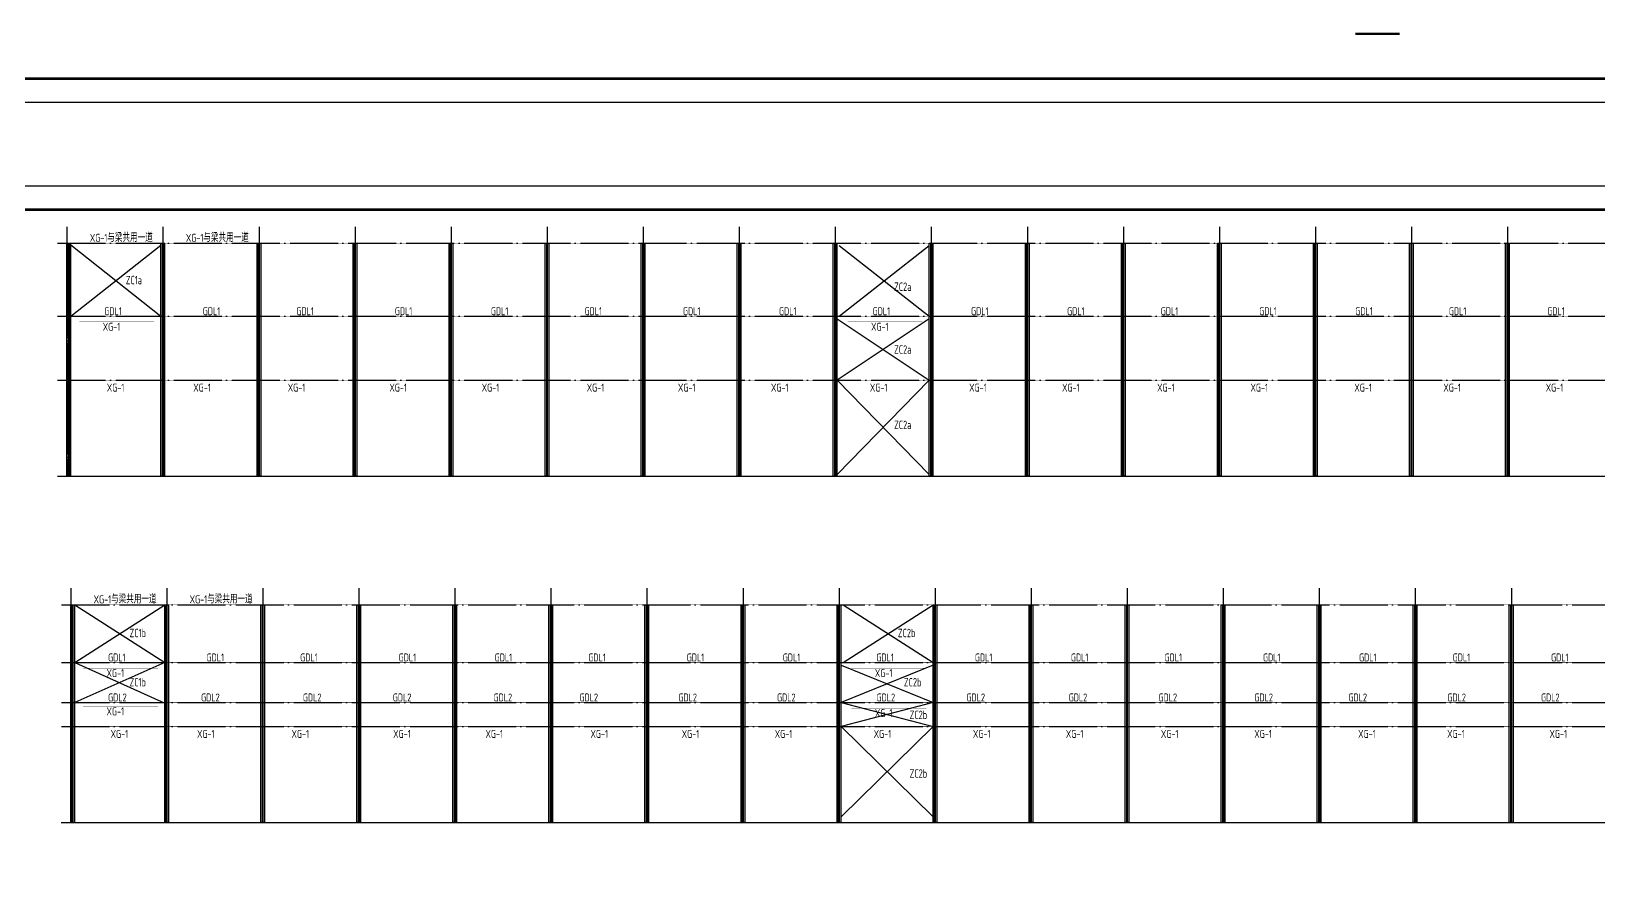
# Model space of a CAD drawing. Extents: x 2303022 to 2899168, y 17226141 to 18257813.
# Drawn here: x 2380217 to 2478133, y 17437345 to 17491172 of the extents above; entities that cross this region are included whole.
import ezdxf

# ---------------------------------------------------------------- set-up
doc = ezdxf.new("R2010")
doc.units = 0
doc.header["$LTSCALE"] = 1000
doc.header["$MEASUREMENT"] = 0
doc.linetypes.add('DOTE', pattern=[2.42, 2, -0.2, 0.02, -0.2])
for name, color, linetype in [('3T_WOOD', 21, 'Continuous'), ('DOTE', 1, 'DOTE'), ('LVTRY', 6, 'Continuous'), ('PUB_TEXT', 7, 'Continuous'), ('SURFACE', 6, 'Continuous'), ('TK', 4, 'Continuous'), ('钢梁', 4, 'Continuous')]:
    doc.layers.add(name, color=color, linetype=linetype)
doc.styles.add('TSSD_Dimension', font='Tssdeng.shx', dxfattribs={"width": 0.7, "bigfont": 'hztxt.shx'})

# ---------------------------------------------------------------- blocks, each defined once
blk = doc.blocks.new('GeYuanFrame_00545264', base_point=(20.09, 4.53))
at = {"layer": 'TK'}
blk.add_lwpolyline([(20.09, 4.53), (20.09, 598.53), (1071.09, 598.53), (1071.09, 4.53)], close=True, dxfattribs=at)
at = {"layer": 'TK', "const_width": 1}
blk.add_lwpolyline([(45.09, 588.53), (1061.09, 588.53), (1061.09, 14.53), (45.09, 14.53)], close=True, dxfattribs=at)
blk = doc.blocks.new('GeYuanFrame_13362878', base_point=(20.09, 4.53))
at = {"layer": 'TK'}
blk.add_lwpolyline([(20.09, 4.53), (20.09, 598.53), (1071.09, 598.53), (1071.09, 4.53)], close=True, dxfattribs=at)
at = {"layer": 'TK', "const_width": 1}
blk.add_lwpolyline([(45.09, 588.53), (1061.09, 588.53), (1061.09, 14.53), (45.09, 14.53)], close=True, dxfattribs=at)

msp = doc.modelspace()

# ---------------------------------------------------------------- linework, layer by layer
at = {"const_width": 150}
msp.add_lwpolyline([(2462928.8, 17491018.5), (2465708.7, 17491018.5)], dxfattribs=at)
at = {"layer": 'DOTE', "ltscale": 1.5}
for p, q in [((2382441.3, 17478958.9), (2382441.3, 17463379.7)), ((2388441.3, 17478958.9), (2388441.3, 17463379.7)), ((2394441.3, 17478958.9), (2394441.3, 17463379.7)), ((2400441.3, 17478958.9), (2400441.3, 17463379.7)), ((2406441.3, 17478958.9), (2406441.3, 17463379.7)), ((2412441.3, 17478958.9), (2412441.3, 17463379.7)), ((2418441.3, 17478958.9), (2418441.3, 17463379.7)), ((2424441.3, 17478958.9), (2424441.3, 17463379.7)), ((2430441.3, 17478958.9), (2430441.3, 17463379.7)), ((2436441.3, 17478958.9), (2436441.3, 17463379.7)), ((2442441.3, 17478958.9), (2442441.3, 17463379.7)), ((2448441.3, 17478958.9), (2448441.3, 17463379.7)), ((2454441.3, 17478958.9), (2454441.3, 17463379.7)), ((2460441.3, 17478958.9), (2460441.3, 17463379.7)), ((2466441.3, 17478958.9), (2466441.3, 17463379.7)), ((2472441.3, 17478958.9), (2472441.3, 17463379.7)), ((2381856.8, 17477929.7), (2490566.3, 17477929.7)), ((2381856.8, 17473379.7), (2490566.3, 17473379.7)), ((2381856.8, 17469379.7), (2490566.3, 17469379.7)), ((2382678, 17456367.9), (2382678, 17441738.6)), ((2388678, 17456367.9), (2388678, 17441738.6)), ((2394678, 17456367.9), (2394678, 17441738.6)), ((2400678, 17456367.9), (2400678, 17441738.6)), ((2406678, 17456367.9), (2406678, 17441738.6)), ((2412678, 17456367.9), (2412678, 17441738.6)), ((2418678, 17456367.9), (2418678, 17441738.6)), ((2424678, 17456367.9), (2424678, 17441738.6)), ((2430678, 17456367.9), (2430678, 17441738.6)), ((2436678, 17456367.9), (2436678, 17441738.6)), ((2442678, 17456367.9), (2442678, 17441738.6)), ((2448678, 17456367.9), (2448678, 17441738.6)), ((2454678, 17456367.9), (2454678, 17441738.6)), ((2460678, 17456367.9), (2460678, 17441738.6)), ((2466678, 17456367.9), (2466678, 17441738.6)), ((2472678, 17456367.9), (2472678, 17441738.6)), ((2382093.5, 17455338.6), (2490803, 17455338.6)), ((2382093.5, 17451738.6), (2490803, 17451738.6)), ((2382093.5, 17449238.6), (2490803, 17449238.6)), ((2382093.5, 17447738.6), (2490803, 17447738.6))]:
    msp.add_line(p, q, dxfattribs=at)
at = {"layer": 'DOTE'}
for p, q in [((2382441.3, 17478862.3), (2382441.3, 17463379.7)), ((2388441.3, 17478862.3), (2388441.3, 17463379.7)), ((2394441.3, 17478862.3), (2394441.3, 17463379.7)), ((2400441.3, 17478862.3), (2400441.3, 17463379.7)), ((2406441.3, 17478862.3), (2406441.3, 17463379.7)), ((2412441.3, 17478862.3), (2412441.3, 17463379.7)), ((2418441.3, 17478862.3), (2418441.3, 17463379.7)), ((2424441.3, 17478862.3), (2424441.3, 17463379.7)), ((2430441.3, 17478862.3), (2430441.3, 17463379.7)), ((2436441.3, 17478862.3), (2436441.3, 17463379.7)), ((2442441.3, 17478862.3), (2442441.3, 17463379.7)), ((2448441.3, 17478862.3), (2448441.3, 17463379.7)), ((2454441.3, 17478862.3), (2454441.3, 17463379.7)), ((2460441.3, 17478862.3), (2460441.3, 17463379.7)), ((2466441.3, 17478862.3), (2466441.3, 17463379.7)), ((2472441.3, 17478862.3), (2472441.3, 17463379.7)), ((2382678, 17456271.3), (2382678, 17441738.6)), ((2388678, 17456271.3), (2388678, 17441738.6)), ((2394678, 17456271.3), (2394678, 17441738.6)), ((2400678, 17456271.3), (2400678, 17441738.6)), ((2406678, 17456271.3), (2406678, 17441738.6)), ((2412678, 17456271.3), (2412678, 17441738.6)), ((2418678, 17456271.3), (2418678, 17441738.6)), ((2424678, 17456271.3), (2424678, 17441738.6)), ((2430678, 17456271.3), (2430678, 17441738.6)), ((2436678, 17456271.3), (2436678, 17441738.6)), ((2442678, 17456271.3), (2442678, 17441738.6)), ((2448678, 17456271.3), (2448678, 17441738.6)), ((2454678, 17456271.3), (2454678, 17441738.6)), ((2460678, 17456271.3), (2460678, 17441738.6)), ((2466678, 17456271.3), (2466678, 17441738.6)), ((2472678, 17456271.3), (2472678, 17441738.6))]:
    msp.add_line(p, q, dxfattribs=at)
at = {"layer": 'LVTRY'}
for points in [[(2382691.3, 17477828), (2388316.3, 17473379.7)], [(2382691.3, 17473379.7), (2388316.3, 17477800.4)], [(2430691.3, 17477782.7), (2436316.3, 17473379.7)], [(2430691.3, 17473379.7), (2436316.3, 17477782.7)], [(2430566.3, 17473208), (2436316.3, 17469379.7), (2430566.3, 17463475.3)], [(2436316.3, 17473208), (2430566.3, 17469379.7), (2436316.3, 17463475.3)], [(2382928, 17455338.6), (2388553, 17451738.6)], [(2382928, 17451738.6), (2388553, 17455338.6)], [(2430928, 17455338.6), (2436553, 17451738.6)], [(2430928, 17451738.6), (2436553, 17455338.6)], [(2382928, 17451738.6), (2388553, 17449196.2)], [(2388553, 17451738.6), (2382928, 17449238.6)], [(2430803, 17451567), (2436553, 17449238.6), (2430803, 17447738.6)], [(2436553, 17451567), (2430803, 17449238.6), (2436553, 17447738.6)], [(2430803, 17447738.6), (2436553, 17442078.6)], [(2436553, 17447738.6), (2430803, 17442078.6)]]:
    msp.add_lwpolyline(points, dxfattribs=at)
at = {"layer": 'SURFACE'}
for p, q in [((2381851.5, 17463379.7), (2490566.3, 17463379.7)), ((2382088.2, 17441738.6), (2490803, 17441738.6))]:
    msp.add_line(p, q, dxfattribs=at)
at = {"layer": 'SURFACE', "color": 3, "const_width": 25}
for points in [[(2382441.3, 17477929.7), (2490566.3, 17477929.7)], [(2382441.3, 17473379.7), (2490566.3, 17473379.7)], [(2383214.4, 17473020.8), (2387889.8, 17473020.8)], [(2431214.4, 17473020.8), (2435889.8, 17473020.8)], [(2382441.3, 17469379.7), (2490566.3, 17469379.7)], [(2382678, 17455338.6), (2490803, 17455338.6)], [(2382678, 17451738.6), (2490803, 17451738.6)], [(2383451.1, 17451379.8), (2388126.5, 17451379.8)], [(2431451.1, 17451379.8), (2436126.5, 17451379.8)], [(2382678, 17449238.6), (2490803, 17449238.6)], [(2383451.1, 17448986.9), (2388126.5, 17448986.9)], [(2431451.1, 17448879.8), (2436126.5, 17448879.8)], [(2382678, 17447738.6), (2490803, 17447738.6)]]:
    msp.add_lwpolyline(points, dxfattribs=at)
at = {"layer": '钢梁'}
for p, q in [((2382441.3, 17463379.7), (2382441.3, 17477929.7)), ((2382441.3, 17477929.7), (2382691.3, 17477929.7)), ((2382536.3, 17463379.7), (2382536.3, 17477929.7)), ((2382596.3, 17463379.7), (2382596.3, 17477929.7)), ((2382691.3, 17463379.7), (2382691.3, 17477929.7)), ((2388316.3, 17463379.7), (2388316.3, 17477929.7)), ((2388316.3, 17477929.7), (2388566.3, 17477929.7)), ((2388411.3, 17463379.7), (2388411.3, 17477929.7)), ((2388471.3, 17463379.7), (2388471.3, 17477929.7)), ((2388566.3, 17463379.7), (2388566.3, 17477929.7)), ((2394316.3, 17463379.7), (2394316.3, 17477929.7)), ((2394316.3, 17477929.7), (2394566.3, 17477929.7)), ((2394411.3, 17463379.7), (2394411.3, 17477929.7)), ((2394471.3, 17463379.7), (2394471.3, 17477929.7)), ((2394566.3, 17463379.7), (2394566.3, 17477929.7)), ((2400316.3, 17463379.7), (2400316.3, 17477929.7)), ((2400316.3, 17477929.7), (2400566.3, 17477929.7)), ((2400411.3, 17463379.7), (2400411.3, 17477929.7)), ((2400471.3, 17463379.7), (2400471.3, 17477929.7)), ((2400566.3, 17463379.7), (2400566.3, 17477929.7)), ((2406316.3, 17463379.7), (2406316.3, 17477929.7)), ((2406316.3, 17477929.7), (2406566.3, 17477929.7)), ((2406411.3, 17463379.7), (2406411.3, 17477929.7)), ((2406471.3, 17463379.7), (2406471.3, 17477929.7)), ((2406566.3, 17463379.7), (2406566.3, 17477929.7)), ((2412316.3, 17463379.7), (2412316.3, 17477929.7)), ((2412316.3, 17477929.7), (2412566.3, 17477929.7)), ((2412411.3, 17463379.7), (2412411.3, 17477929.7)), ((2412471.3, 17463379.7), (2412471.3, 17477929.7)), ((2412566.3, 17463379.7), (2412566.3, 17477929.7)), ((2418316.3, 17463379.7), (2418316.3, 17477929.7)), ((2418316.3, 17477929.7), (2418566.3, 17477929.7)), ((2418411.3, 17463379.7), (2418411.3, 17477929.7)), ((2418471.3, 17463379.7), (2418471.3, 17477929.7)), ((2418566.3, 17463379.7), (2418566.3, 17477929.7)), ((2424316.3, 17463379.7), (2424316.3, 17477929.7)), ((2424316.3, 17477929.7), (2424566.3, 17477929.7)), ((2424411.3, 17463379.7), (2424411.3, 17477929.7)), ((2424471.3, 17463379.7), (2424471.3, 17477929.7)), ((2424566.3, 17463379.7), (2424566.3, 17477929.7)), ((2430316.3, 17463379.7), (2430316.3, 17477929.7)), ((2430316.3, 17477929.7), (2430566.3, 17477929.7)), ((2430411.3, 17463379.7), (2430411.3, 17477929.7)), ((2430471.3, 17463379.7), (2430471.3, 17477929.7)), ((2430566.3, 17463379.7), (2430566.3, 17477929.7)), ((2436316.3, 17463379.7), (2436316.3, 17477929.7)), ((2436316.3, 17477929.7), (2436566.3, 17477929.7)), ((2436411.3, 17463379.7), (2436411.3, 17477929.7)), ((2436471.3, 17463379.7), (2436471.3, 17477929.7)), ((2436566.3, 17463379.7), (2436566.3, 17477929.7)), ((2442316.3, 17463379.7), (2442316.3, 17477929.7)), ((2442316.3, 17477929.7), (2442566.3, 17477929.7)), ((2442411.3, 17463379.7), (2442411.3, 17477929.7)), ((2442471.3, 17463379.7), (2442471.3, 17477929.7)), ((2442566.3, 17463379.7), (2442566.3, 17477929.7)), ((2448316.3, 17463379.7), (2448316.3, 17477929.7)), ((2448316.3, 17477929.7), (2448566.3, 17477929.7)), ((2448411.3, 17463379.7), (2448411.3, 17477929.7)), ((2448471.3, 17463379.7), (2448471.3, 17477929.7)), ((2448566.3, 17463379.7), (2448566.3, 17477929.7)), ((2454316.3, 17463379.7), (2454316.3, 17477929.7)), ((2454316.3, 17477929.7), (2454566.3, 17477929.7)), ((2454411.3, 17463379.7), (2454411.3, 17477929.7)), ((2454471.3, 17463379.7), (2454471.3, 17477929.7)), ((2454566.3, 17463379.7), (2454566.3, 17477929.7)), ((2460316.3, 17463379.7), (2460316.3, 17477929.7)), ((2460316.3, 17477929.7), (2460566.3, 17477929.7)), ((2460411.3, 17463379.7), (2460411.3, 17477929.7)), ((2460471.3, 17463379.7), (2460471.3, 17477929.7)), ((2460566.3, 17463379.7), (2460566.3, 17477929.7)), ((2466316.3, 17463379.7), (2466316.3, 17477929.7)), ((2466316.3, 17477929.7), (2466566.3, 17477929.7)), ((2466411.3, 17463379.7), (2466411.3, 17477929.7)), ((2466471.3, 17463379.7), (2466471.3, 17477929.7)), ((2466566.3, 17463379.7), (2466566.3, 17477929.7)), ((2472316.3, 17463379.7), (2472316.3, 17477929.7)), ((2472316.3, 17477929.7), (2472566.3, 17477929.7)), ((2472411.3, 17463379.7), (2472411.3, 17477929.7)), ((2472471.3, 17463379.7), (2472471.3, 17477929.7)), ((2472566.3, 17463379.7), (2472566.3, 17477929.7)), ((2388566.3, 17463379.7), (2388316.3, 17463379.7)), ((2388566.3, 17463379.7), (2388316.3, 17463379.7)), ((2394566.3, 17463379.7), (2394316.3, 17463379.7)), ((2394566.3, 17463379.7), (2394316.3, 17463379.7)), ((2400566.3, 17463379.7), (2400316.3, 17463379.7)), ((2400566.3, 17463379.7), (2400316.3, 17463379.7)), ((2406566.3, 17463379.7), (2406316.3, 17463379.7)), ((2406566.3, 17463379.7), (2406316.3, 17463379.7)), ((2412566.3, 17463379.7), (2412316.3, 17463379.7)), ((2412566.3, 17463379.7), (2412316.3, 17463379.7)), ((2418566.3, 17463379.7), (2418316.3, 17463379.7)), ((2418566.3, 17463379.7), (2418316.3, 17463379.7)), ((2424566.3, 17463379.7), (2424316.3, 17463379.7)), ((2424566.3, 17463379.7), (2424316.3, 17463379.7)), ((2430566.3, 17463379.7), (2430316.3, 17463379.7)), ((2430566.3, 17463379.7), (2430316.3, 17463379.7)), ((2436566.3, 17463379.7), (2436316.3, 17463379.7)), ((2436566.3, 17463379.7), (2436316.3, 17463379.7)), ((2442566.3, 17463379.7), (2442316.3, 17463379.7)), ((2442566.3, 17463379.7), (2442316.3, 17463379.7)), ((2448566.3, 17463379.7), (2448316.3, 17463379.7)), ((2448566.3, 17463379.7), (2448316.3, 17463379.7)), ((2454566.3, 17463379.7), (2454316.3, 17463379.7)), ((2454566.3, 17463379.7), (2454316.3, 17463379.7)), ((2460566.3, 17463379.7), (2460316.3, 17463379.7)), ((2460566.3, 17463379.7), (2460316.3, 17463379.7)), ((2466566.3, 17463379.7), (2466316.3, 17463379.7)), ((2466566.3, 17463379.7), (2466316.3, 17463379.7)), ((2472566.3, 17463379.7), (2472316.3, 17463379.7)), ((2472566.3, 17463379.7), (2472316.3, 17463379.7)), ((2382678, 17441738.6), (2382678, 17455338.6)), ((2382678, 17455338.6), (2382928, 17455338.6)), ((2382773, 17441738.6), (2382773, 17455338.6)), ((2382833, 17441738.6), (2382833, 17455338.6)), ((2382928, 17441738.6), (2382928, 17455338.6)), ((2388553, 17441738.6), (2388553, 17455338.6)), ((2388553, 17455338.6), (2388803, 17455338.6)), ((2388648, 17441738.6), (2388648, 17455338.6)), ((2388708, 17441738.6), (2388708, 17455338.6)), ((2388803, 17441738.6), (2388803, 17455338.6)), ((2394553, 17441738.6), (2394553, 17455338.6)), ((2394553, 17455338.6), (2394803, 17455338.6)), ((2394648, 17441738.6), (2394648, 17455338.6)), ((2394708, 17441738.6), (2394708, 17455338.6)), ((2394803, 17441738.6), (2394803, 17455338.6)), ((2400553, 17441738.6), (2400553, 17455338.6)), ((2400553, 17455338.6), (2400803, 17455338.6)), ((2400648, 17441738.6), (2400648, 17455338.6)), ((2400708, 17441738.6), (2400708, 17455338.6)), ((2400803, 17441738.6), (2400803, 17455338.6)), ((2406553, 17441738.6), (2406553, 17455338.6)), ((2406553, 17455338.6), (2406803, 17455338.6)), ((2406648, 17441738.6), (2406648, 17455338.6)), ((2406708, 17441738.6), (2406708, 17455338.6)), ((2406803, 17441738.6), (2406803, 17455338.6)), ((2412553, 17441738.6), (2412553, 17455338.6)), ((2412553, 17455338.6), (2412803, 17455338.6)), ((2412648, 17441738.6), (2412648, 17455338.6)), ((2412708, 17441738.6), (2412708, 17455338.6)), ((2412803, 17441738.6), (2412803, 17455338.6)), ((2418553, 17441738.6), (2418553, 17455338.6)), ((2418553, 17455338.6), (2418803, 17455338.6)), ((2418648, 17441738.6), (2418648, 17455338.6)), ((2418708, 17441738.6), (2418708, 17455338.6)), ((2418803, 17441738.6), (2418803, 17455338.6)), ((2424553, 17441738.6), (2424553, 17455338.6)), ((2424553, 17455338.6), (2424803, 17455338.6)), ((2424648, 17441738.6), (2424648, 17455338.6)), ((2424708, 17441738.6), (2424708, 17455338.6)), ((2424803, 17441738.6), (2424803, 17455338.6)), ((2430553, 17441738.6), (2430553, 17455338.6)), ((2430553, 17455338.6), (2430803, 17455338.6)), ((2430648, 17441738.6), (2430648, 17455338.6)), ((2430708, 17441738.6), (2430708, 17455338.6)), ((2430803, 17441738.6), (2430803, 17455338.6)), ((2436553, 17441738.6), (2436553, 17455338.6)), ((2436553, 17455338.6), (2436803, 17455338.6)), ((2436648, 17441738.6), (2436648, 17455338.6)), ((2436708, 17441738.6), (2436708, 17455338.6)), ((2436803, 17441738.6), (2436803, 17455338.6)), ((2442553, 17441738.6), (2442553, 17455338.6)), ((2442553, 17455338.6), (2442803, 17455338.6)), ((2442648, 17441738.6), (2442648, 17455338.6)), ((2442708, 17441738.6), (2442708, 17455338.6)), ((2442803, 17441738.6), (2442803, 17455338.6)), ((2448553, 17441738.6), (2448553, 17455338.6)), ((2448553, 17455338.6), (2448803, 17455338.6)), ((2448648, 17441738.6), (2448648, 17455338.6)), ((2448708, 17441738.6), (2448708, 17455338.6)), ((2448803, 17441738.6), (2448803, 17455338.6)), ((2454553, 17441738.6), (2454553, 17455338.6)), ((2454553, 17455338.6), (2454803, 17455338.6)), ((2454648, 17441738.6), (2454648, 17455338.6)), ((2454708, 17441738.6), (2454708, 17455338.6)), ((2454803, 17441738.6), (2454803, 17455338.6)), ((2460553, 17441738.6), (2460553, 17455338.6)), ((2460553, 17455338.6), (2460803, 17455338.6)), ((2460648, 17441738.6), (2460648, 17455338.6)), ((2460708, 17441738.6), (2460708, 17455338.6)), ((2460803, 17441738.6), (2460803, 17455338.6)), ((2466553, 17441738.6), (2466553, 17455338.6)), ((2466553, 17455338.6), (2466803, 17455338.6)), ((2466648, 17441738.6), (2466648, 17455338.6)), ((2466708, 17441738.6), (2466708, 17455338.6)), ((2466803, 17441738.6), (2466803, 17455338.6)), ((2472553, 17441738.6), (2472553, 17455338.6)), ((2472553, 17455338.6), (2472803, 17455338.6)), ((2472648, 17441738.6), (2472648, 17455338.6)), ((2472708, 17441738.6), (2472708, 17455338.6)), ((2472803, 17441738.6), (2472803, 17455338.6)), ((2388803, 17441738.6), (2388553, 17441738.6)), ((2388803, 17441738.6), (2388553, 17441738.6)), ((2394803, 17441738.6), (2394553, 17441738.6)), ((2394803, 17441738.6), (2394553, 17441738.6)), ((2400803, 17441738.6), (2400553, 17441738.6)), ((2400803, 17441738.6), (2400553, 17441738.6)), ((2406803, 17441738.6), (2406553, 17441738.6)), ((2406803, 17441738.6), (2406553, 17441738.6)), ((2412803, 17441738.6), (2412553, 17441738.6)), ((2412803, 17441738.6), (2412553, 17441738.6)), ((2418803, 17441738.6), (2418553, 17441738.6)), ((2418803, 17441738.6), (2418553, 17441738.6)), ((2424803, 17441738.6), (2424553, 17441738.6)), ((2424803, 17441738.6), (2424553, 17441738.6)), ((2430803, 17441738.6), (2430553, 17441738.6)), ((2430803, 17441738.6), (2430553, 17441738.6)), ((2436803, 17441738.6), (2436553, 17441738.6)), ((2436803, 17441738.6), (2436553, 17441738.6)), ((2442803, 17441738.6), (2442553, 17441738.6)), ((2442803, 17441738.6), (2442553, 17441738.6)), ((2448803, 17441738.6), (2448553, 17441738.6)), ((2448803, 17441738.6), (2448553, 17441738.6)), ((2454803, 17441738.6), (2454553, 17441738.6)), ((2454803, 17441738.6), (2454553, 17441738.6)), ((2460803, 17441738.6), (2460553, 17441738.6)), ((2460803, 17441738.6), (2460553, 17441738.6)), ((2466803, 17441738.6), (2466553, 17441738.6)), ((2466803, 17441738.6), (2466553, 17441738.6)), ((2472803, 17441738.6), (2472553, 17441738.6)), ((2472803, 17441738.6), (2472553, 17441738.6))]:
    msp.add_line(p, q, dxfattribs=at)

# ---------------------------------------------------------------- block references
at = {"layer": '3T_WOOD', "xscale": 150, "yscale": 150, "zscale": 150}
for name, p in [('GeYuanFrame_00545264', (2372197.2, 17486715.3)), ('GeYuanFrame_13362878', (2372197.2, 17392426.4))]:
    msp.add_blockref(name, p, dxfattribs=at)

# ---------------------------------------------------------------- texts
at = {"layer": 'PUB_TEXT', "style": 'TSSD_Dimension', "width": 0.7}
for s, height, p in [('XG-1与梁共用一道', 500, (2383872.1, 17478016.4)), ('XG-1与梁共用一道', 500, (2389872.1, 17478016.4)), ('ZC1a', 525, (2386114, 17475366.4)), ('ZC2a', 525, (2434114, 17474951.8)), ('GDL1', 500, (2384775.8, 17473432.7)), ('GDL1', 500, (2390925.9, 17473432.7)), ('GDL1', 500, (2396775.8, 17473432.7)), ('GDL1', 500, (2402925.9, 17473432.7)), ('GDL1', 500, (2408925.9, 17473432.7)), ('GDL1', 500, (2414775.8, 17473432.7)), ('GDL1', 500, (2420925.9, 17473432.7)), ('GDL1', 500, (2426925.9, 17473432.7)), ('GDL1', 500, (2432775.8, 17473432.7)), ('GDL1', 500, (2438925.9, 17473432.7)), ('GDL1', 500, (2444925.9, 17473432.7)), ('GDL1', 500, (2450775.8, 17473432.7)), ('GDL1', 500, (2456925.9, 17473432.7)), ('GDL1', 500, (2462925.9, 17473432.7)), ('GDL1', 500, (2468775.8, 17473432.7)), ('GDL1', 500, (2474925.9, 17473432.7)), ('XG-1', 500, (2384678.6, 17472458.5)), ('XG-1', 500, (2432678.6, 17472458.5)), ('ZC2a', 525, (2434114, 17471025.9)), ('XG-1', 500, (2384933.8, 17468656.9)), ('XG-1', 500, (2390333.4, 17468656.9)), ('XG-1', 500, (2396236.6, 17468656.9)), ('XG-1', 500, (2402586.7, 17468656.9)), ('XG-1', 500, (2408354.2, 17468656.9)), ('XG-1', 500, (2414914.4, 17468656.9)), ('XG-1', 500, (2420614, 17468656.9)), ('XG-1', 500, (2426425.2, 17468656.9)), ('XG-1', 500, (2432605.4, 17468656.9)), ('XG-1', 500, (2438806, 17468656.9)), ('XG-1', 500, (2444610.5, 17468656.9)), ('XG-1', 500, (2450548.6, 17468656.9)), ('XG-1', 500, (2456383.7, 17468656.9)), ('XG-1', 500, (2462871.9, 17468656.9)), ('XG-1', 500, (2468432, 17468656.9)), ('XG-1', 500, (2474828.5, 17468656.9)), ('ZC2a', 525, (2434114, 17466316.7)), ('XG-1与梁共用一道', 500, (2384108.7, 17455425.4)), ('XG-1与梁共用一道', 500, (2390108.7, 17455425.4)), ('ZC1b', 525, (2386350.7, 17453310.8)), ('ZC2b', 525, (2434350.7, 17453310.8)), ('GDL1', 500, (2385012.5, 17451791.7)), ('GDL1', 500, (2391162.6, 17451791.7)), ('GDL1', 500, (2397012.5, 17451791.7)), ('GDL1', 500, (2403162.6, 17451791.7)), ('GDL1', 500, (2409162.6, 17451791.7)), ('GDL1', 500, (2415012.5, 17451791.7)), ('GDL1', 500, (2421162.6, 17451791.7)), ('GDL1', 500, (2427162.6, 17451791.7)), ('GDL1', 500, (2433012.5, 17451791.7)), ('GDL1', 500, (2439162.6, 17451791.7)), ('GDL1', 500, (2445162.6, 17451791.7)), ('GDL1', 500, (2451012.5, 17451791.7)), ('GDL1', 500, (2457162.6, 17451791.7)), ('GDL1', 500, (2463162.6, 17451791.7)), ('GDL1', 500, (2469012.5, 17451791.7)), ('GDL1', 500, (2475162.6, 17451791.7)), ('XG-1', 500, (2384915.2, 17450817.5)), ('ZC1b', 525, (2386350.7, 17450238.3)), ('XG-1', 500, (2432915.2, 17450817.5)), ('ZC2b', 525, (2434727.2, 17450233.6)), ('GDL2', 500, (2385012.5, 17449291.7)), ('GDL2', 500, (2390823, 17449291.7)), ('GDL2', 500, (2397180, 17449291.7)), ('GDL2', 500, (2402798.5, 17449291.7)), ('GDL2', 500, (2409093.3, 17449291.7)), ('GDL2', 500, (2414459.5, 17449291.7)), ('GDL2', 500, (2420640.3, 17449291.7)), ('GDL2', 500, (2426801.3, 17449291.7)), ('GDL2', 500, (2433020.6, 17449291.7)), ('GDL2', 500, (2438636.7, 17449291.7)), ('GDL2', 500, (2445022.9, 17449291.7)), ('GDL2', 500, (2450634.1, 17449291.7)), ('GDL2', 500, (2456624.5, 17449291.7)), ('GDL2', 500, (2462501.9, 17449291.7)), ('GDL2', 500, (2468682.7, 17449291.7)), ('GDL2', 500, (2474531.5, 17449291.7)), ('XG-1', 500, (2384915.2, 17448424.6)), ('XG-1', 500, (2432915.2, 17448317.5)), ('ZC2b', 525, (2435086.5, 17448196.7)), ('XG-1', 500, (2385170.5, 17447015.9)), ('XG-1', 500, (2390570.1, 17447015.9)), ('XG-1', 500, (2396473.3, 17447015.9)), ('XG-1', 500, (2402823.3, 17447015.9)), ('XG-1', 500, (2408590.8, 17447015.9)), ('XG-1', 500, (2415151, 17447015.9)), ('XG-1', 500, (2420850.7, 17447015.9)), ('XG-1', 500, (2426661.8, 17447015.9)), ('XG-1', 500, (2432842.1, 17447015.9)), ('XG-1', 500, (2439042.7, 17447015.9)), ('XG-1', 500, (2444847.2, 17447015.9)), ('XG-1', 500, (2450785.3, 17447015.9)), ('XG-1', 500, (2456620.3, 17447015.9)), ('XG-1', 500, (2463108.6, 17447015.9)), ('XG-1', 500, (2468668.7, 17447015.9)), ('XG-1', 500, (2475065.2, 17447015.9)), ('ZC2b', 525, (2435086.5, 17444531.2))]:
    msp.add_text(s, height=height, dxfattribs=at).set_placement(p)

doc.saveas('drawing.dxf')
